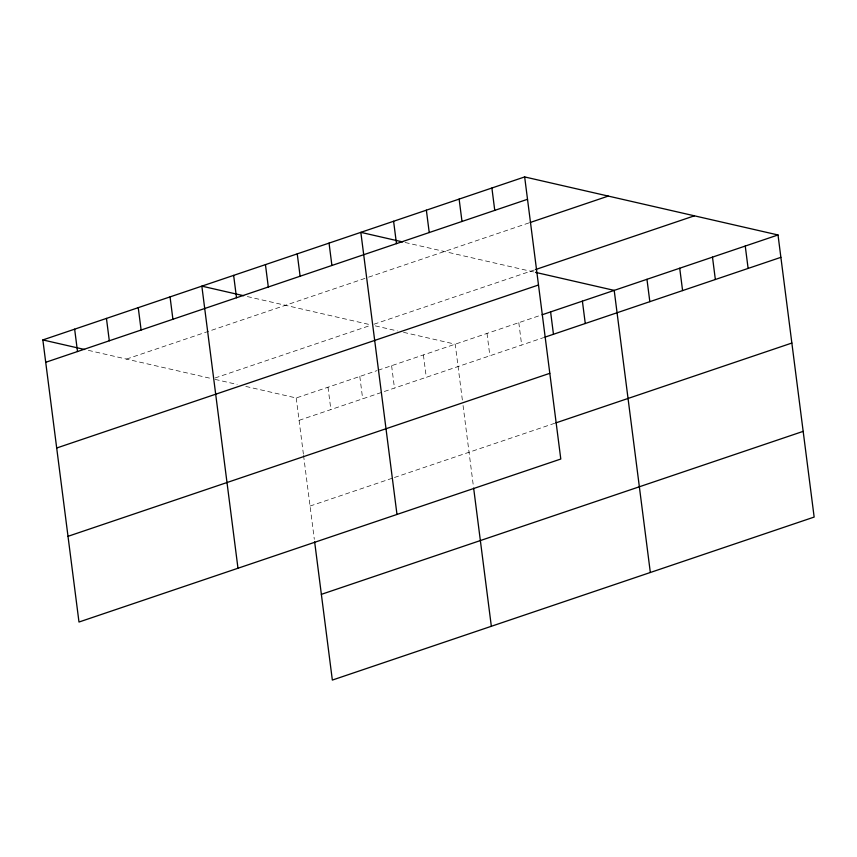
<?xml version="1.0" encoding="UTF-8"?>
<svg xmlns="http://www.w3.org/2000/svg" width="857" height="857" viewBox="0 0 857 857"><rect width="100%" height="100%" fill="white"/><g stroke="black" fill="none" stroke-linecap="round" stroke-linejoin="round"><path stroke-width="0.64" stroke-dasharray="4.29 3.21" d="M126.461 359.083L367.396 277.572M368.617 277.154L528.876 222.938M215.043 377.991L370.374 325.435M374.038 324.203L534.372 269.955M245.798 386.421L296.211 397.969L376.93 370.663M378.151 370.245L540.821 315.215M299.072 420.337L543.681 337.583M310.052 506.048L393.224 477.906M394.445 477.499L554.661 423.294M405.104 242.488L534.275 272.076M247.341 296.565L371.595 325.028M375.28 325.874L397.412 330.941M403.561 332.345L455.206 344.182L462.394 400.305M88.346 350.352L212.6 378.815M215.053 379.383L237.185 384.45M518.806 322.661L521.667 345.028M487.001 333.416L489.872 355.784M463.059 405.5L473.471 486.808M423.401 354.937L426.272 377.305M391.606 365.693L394.466 388.06M359.801 376.448L362.672 398.816M328.006 387.214L330.866 409.571M296.211 397.969L303.399 454.103M303.56 455.399L314.315 539.321"/><path stroke-width="1.29" d="M524.655 176.928L560.789 459.031L78.983 622.032L42.85 339.929L524.655 176.928L778.017 234.968L814.15 517.071L332.345 680.072L314.648 541.881M45.71 362.297L527.516 199.295M530.14 222.509L608.266 196.082M535.636 269.526L694.406 215.814M56.691 448.007L538.496 285.006M542.042 314.798L778.017 234.968M544.902 337.165L780.877 257.336M68.003 536.321L549.808 373.32M555.882 422.876L791.857 343.046M321.364 594.351L803.17 431.36M402.64 241.931L360.84 232.354L396.984 514.457M535.507 272.365L614.201 290.384L650.334 572.487M243.645 295.719L201.845 286.142L237.978 568.245M42.85 339.929L84.65 349.506M745.247 246.055L748.118 268.412M712.488 257.132L715.349 279.5M679.719 268.22L682.59 290.587M646.96 279.307L649.831 301.664M582.396 301.15L585.267 323.507M550.601 311.905L553.461 334.273M491.897 188.015L494.757 210.383M459.127 199.103L461.998 221.47M473.642 488.094L491.34 626.274M426.368 210.179L429.228 232.547M393.599 221.267L396.47 243.634M329.045 243.109L331.905 265.477M297.24 253.865L300.111 276.233M265.445 264.631L268.305 286.988M233.64 275.386L236.511 297.754M170.05 296.897L172.91 319.265M138.245 307.663L141.116 330.02M106.45 318.418L109.31 340.786M74.645 329.174L77.516 351.541"/></g></svg>
